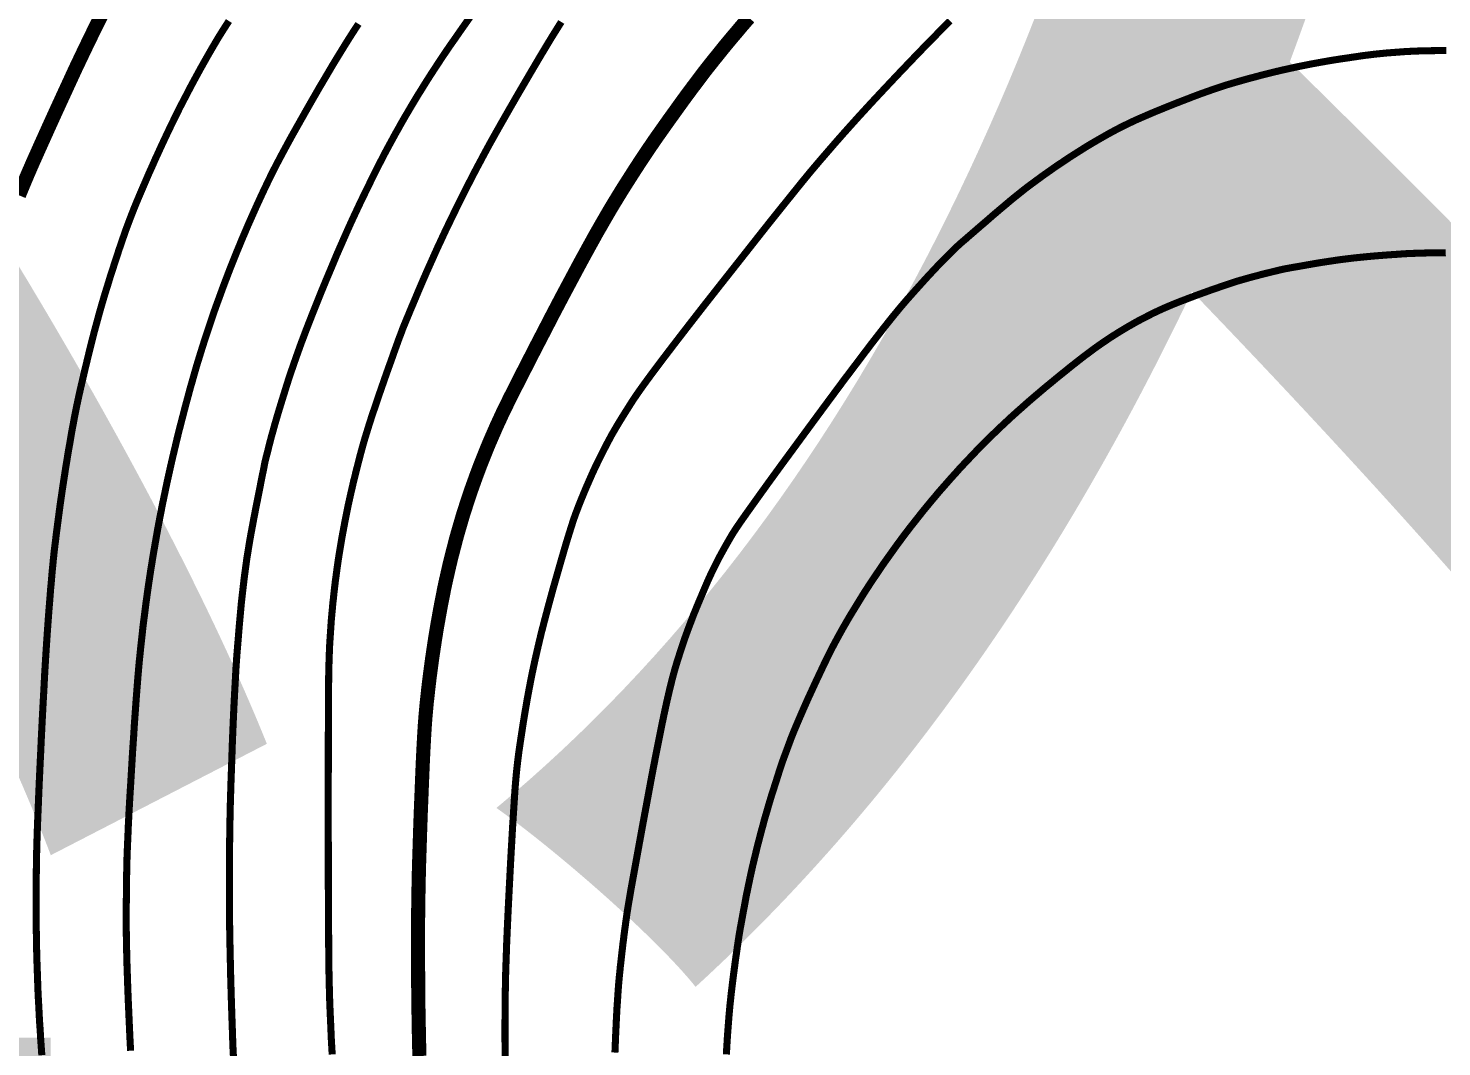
# Model space of a CAD drawing. Extents: x 36524600 to 36525730, y 2746759 to 2747713.
# Drawn here: x 36525067.22 to 36525082.24, y 2747521.36 to 2747532.18 of the extents above; entities that cross this region are included whole.
import ezdxf

# ---------------------------------------------------------------- set-up
doc = ezdxf.new("R2010")
doc.units = 0
doc.header["$LTSCALE"] = 1000
doc.header["$MEASUREMENT"] = 0
doc.layers.add('0-规划文字', color=7, linetype='Continuous')
doc.layers.add('DGX', color=251, linetype='Continuous')
doc.styles.add('黑体', font='simhei.ttf')

# ---------------------------------------------------------------- blocks, each defined once
blk = doc.blocks.new('dxt')
at = {"layer": 'DGX', "color": 253, "linetype": 'Continuous', "flags": 128}
for points, const_width in [([(36525069.488, 2747534.532), (36525069.27, 2747534.243), (36525069.073, 2747533.979), (36525068.896, 2747533.739), (36525068.739, 2747533.523), (36525068.603, 2747533.331), (36525068.487, 2747533.163), (36525068.391, 2747533.02), (36525068.316, 2747532.901), (36525068.249, 2747532.785), (36525068.175, 2747532.654), (36525068.097, 2747532.506), (36525068.013, 2747532.343), (36525067.923, 2747532.163), (36525067.828, 2747531.967), (36525067.727, 2747531.755), (36525067.622, 2747531.527), (36525067.518, 2747531.301), (36525067.426, 2747531.098), (36525067.344, 2747530.916), (36525067.273, 2747530.757), (36525067.213, 2747530.619), (36525067.164, 2747530.502), (36525067.125, 2747530.408)], 0.15), ([(36525069.355, 2747532.259), (36525069.287, 2747532.153), (36525069.242, 2747532.081), (36525069.209, 2747532.025), (36525069.176, 2747531.969), (36525069.143, 2747531.912), (36525069.111, 2747531.856), (36525069.079, 2747531.799), (36525069.047, 2747531.742), (36525069.016, 2747531.685), (36525068.985, 2747531.628), (36525068.954, 2747531.571), (36525068.924, 2747531.513), (36525068.894, 2747531.455), (36525068.864, 2747531.398), (36525068.834, 2747531.34), (36525068.805, 2747531.281), (36525068.776, 2747531.223), (36525068.748, 2747531.165), (36525068.719, 2747531.105), (36525068.69, 2747531.044), (36525068.661, 2747530.982), (36525068.631, 2747530.918), (36525068.601, 2747530.852), (36525068.57, 2747530.785), (36525068.54, 2747530.716), (36525068.508, 2747530.646), (36525068.478, 2747530.576), (36525068.449, 2747530.509), (36525068.421, 2747530.444), (36525068.395, 2747530.383), (36525068.37, 2747530.323), (36525068.347, 2747530.267), (36525068.326, 2747530.213), (36525068.306, 2747530.162), (36525068.286, 2747530.109), (36525068.264, 2747530.05), (36525068.241, 2747529.984), (36525068.216, 2747529.912), (36525068.189, 2747529.833), (36525068.161, 2747529.747), (36525068.131, 2747529.655), (36525068.099, 2747529.557), (36525068.068, 2747529.455), (36525068.036, 2747529.353), (36525068.006, 2747529.251), (36525067.977, 2747529.149), (36525067.949, 2747529.046), (36525067.921, 2747528.943), (36525067.895, 2747528.84), (36525067.869, 2747528.736), (36525067.845, 2747528.636), (36525067.822, 2747528.541), (36525067.802, 2747528.454), (36525067.783, 2747528.373), (36525067.766, 2747528.298), (36525067.751, 2747528.229), (36525067.738, 2747528.167), (36525067.727, 2747528.112), (36525067.716, 2747528.058), (36525067.706, 2747528.003), (36525067.695, 2747527.946), (36525067.684, 2747527.886), (36525067.674, 2747527.825), (36525067.663, 2747527.761), (36525067.651, 2747527.695), (36525067.64, 2747527.628), (36525067.629, 2747527.559), (36525067.618, 2747527.492), (36525067.608, 2747527.426), (36525067.598, 2747527.361), (36525067.588, 2747527.296), (36525067.579, 2747527.233), (36525067.57, 2747527.171), (36525067.561, 2747527.109), (36525067.553, 2747527.048), (36525067.545, 2747526.987), (36525067.537, 2747526.926), (36525067.529, 2747526.865), (36525067.521, 2747526.804), (36525067.514, 2747526.743), (36525067.506, 2747526.682), (36525067.499, 2747526.621), (36525067.492, 2747526.556), (36525067.485, 2747526.484), (36525067.477, 2747526.403), (36525067.47, 2747526.315), (36525067.461, 2747526.22), (36525067.453, 2747526.116), (36525067.444, 2747526.005), (36525067.435, 2747525.886), (36525067.426, 2747525.76), (36525067.417, 2747525.626), (36525067.408, 2747525.485), (36525067.399, 2747525.337), (36525067.391, 2747525.181), (36525067.382, 2747525.018), (36525067.373, 2747524.847), (36525067.364, 2747524.669), (36525067.356, 2747524.494), (36525067.348, 2747524.33), (36525067.341, 2747524.178), (36525067.335, 2747524.039), (36525067.33, 2747523.911), (36525067.325, 2747523.795), (36525067.321, 2747523.691), (36525067.318, 2747523.599), (36525067.315, 2747523.513), (36525067.313, 2747523.427), (36525067.311, 2747523.341), (36525067.31, 2747523.254), (36525067.309, 2747523.168), (36525067.308, 2747523.082), (36525067.307, 2747522.996), (36525067.307, 2747522.91), (36525067.307, 2747522.824), (36525067.308, 2747522.738), (36525067.308, 2747522.652), (36525067.31, 2747522.566), (36525067.311, 2747522.479), (36525067.313, 2747522.393), (36525067.315, 2747522.307), (36525067.318, 2747522.221), (36525067.321, 2747522.135), (36525067.324, 2747522.049), (36525067.327, 2747521.963), (36525067.331, 2747521.877), (36525067.336, 2747521.791), (36525067.34, 2747521.705), (36525067.345, 2747521.619), (36525067.351, 2747521.533), (36525067.356, 2747521.447), (36525067.362, 2747521.361), (36525067.368, 2747521.275)], 0.075), ([(36525068.311, 2747521.322), (36525068.304, 2747521.453), (36525068.298, 2747521.586), (36525068.292, 2747521.723), (36525068.286, 2747521.857), (36525068.281, 2747521.985), (36525068.277, 2747522.106), (36525068.273, 2747522.221), (36525068.27, 2747522.329), (36525068.268, 2747522.43), (36525068.266, 2747522.525), (36525068.265, 2747522.613), (36525068.265, 2747522.697), (36525068.265, 2747522.782), (36525068.265, 2747522.867), (36525068.266, 2747522.952), (36525068.266, 2747523.036), (36525068.268, 2747523.121), (36525068.269, 2747523.206), (36525068.271, 2747523.29), (36525068.273, 2747523.381), (36525068.277, 2747523.482), (36525068.282, 2747523.595), (36525068.287, 2747523.72), (36525068.294, 2747523.855), (36525068.302, 2747524.002), (36525068.312, 2747524.16), (36525068.322, 2747524.33), (36525068.332, 2747524.499), (36525068.343, 2747524.658), (36525068.352, 2747524.806), (36525068.362, 2747524.942), (36525068.371, 2747525.068), (36525068.38, 2747525.183), (36525068.388, 2747525.286), (36525068.396, 2747525.379), (36525068.404, 2747525.466), (36525068.413, 2747525.553), (36525068.422, 2747525.641), (36525068.432, 2747525.728), (36525068.441, 2747525.815), (36525068.452, 2747525.902), (36525068.463, 2747525.988), (36525068.474, 2747526.075), (36525068.486, 2747526.162), (36525068.498, 2747526.249), (36525068.511, 2747526.335), (36525068.524, 2747526.422), (36525068.538, 2747526.508), (36525068.552, 2747526.595), (36525068.567, 2747526.681), (36525068.582, 2747526.767), (36525068.597, 2747526.853), (36525068.613, 2747526.94), (36525068.63, 2747527.026), (36525068.646, 2747527.111), (36525068.664, 2747527.197), (36525068.682, 2747527.283), (36525068.7, 2747527.369), (36525068.719, 2747527.454), (36525068.738, 2747527.54), (36525068.758, 2747527.627), (36525068.779, 2747527.715), (36525068.8, 2747527.804), (36525068.822, 2747527.894), (36525068.845, 2747527.984), (36525068.869, 2747528.076), (36525068.893, 2747528.169), (36525068.918, 2747528.261), (36525068.942, 2747528.351), (36525068.967, 2747528.438), (36525068.991, 2747528.523), (36525069.015, 2747528.606), (36525069.04, 2747528.687), (36525069.064, 2747528.765), (36525069.088, 2747528.841), (36525069.112, 2747528.916), (36525069.137, 2747528.991), (36525069.162, 2747529.065), (36525069.187, 2747529.14), (36525069.213, 2747529.214), (36525069.24, 2747529.288), (36525069.267, 2747529.362), (36525069.294, 2747529.436), (36525069.322, 2747529.51), (36525069.35, 2747529.583), (36525069.378, 2747529.656), (36525069.408, 2747529.73), (36525069.437, 2747529.803), (36525069.467, 2747529.875), (36525069.497, 2747529.948), (36525069.528, 2747530.02), (36525069.559, 2747530.093), (36525069.591, 2747530.165), (36525069.623, 2747530.237), (36525069.655, 2747530.308), (36525069.688, 2747530.38), (36525069.721, 2747530.451), (36525069.755, 2747530.522), (36525069.789, 2747530.593), (36525069.826, 2747530.668), (36525069.869, 2747530.751), (36525069.917, 2747530.842), (36525069.971, 2747530.942), (36525070.03, 2747531.05), (36525070.095, 2747531.165), (36525070.165, 2747531.289), (36525070.241, 2747531.422), (36525070.317, 2747531.554), (36525070.39, 2747531.677), (36525070.457, 2747531.791), (36525070.521, 2747531.896), (36525070.58, 2747531.992), (36525070.635, 2747532.08), (36525070.685, 2747532.158), (36525070.731, 2747532.228)], 0.075), ([(36525069.404, 2747521.241), (36525069.397, 2747521.378), (36525069.392, 2747521.533), (36525069.386, 2747521.705), (36525069.38, 2747521.893), (36525069.374, 2747522.099), (36525069.369, 2747522.322), (36525069.364, 2747522.553), (36525069.361, 2747522.785), (36525069.36, 2747523.016), (36525069.36, 2747523.248), (36525069.362, 2747523.479), (36525069.365, 2747523.71), (36525069.37, 2747523.942), (36525069.377, 2747524.173), (36525069.385, 2747524.397), (36525069.392, 2747524.604), (36525069.4, 2747524.796), (36525069.408, 2747524.972), (36525069.416, 2747525.131), (36525069.424, 2747525.275), (36525069.431, 2747525.403), (36525069.439, 2747525.516), (36525069.447, 2747525.616), (36525069.455, 2747525.711), (36525069.462, 2747525.799), (36525069.469, 2747525.88), (36525069.476, 2747525.955), (36525069.482, 2747526.023), (36525069.488, 2747526.085), (36525069.494, 2747526.14), (36525069.5, 2747526.192), (36525069.506, 2747526.244), (36525069.512, 2747526.295), (36525069.518, 2747526.347), (36525069.525, 2747526.399), (36525069.532, 2747526.451), (36525069.539, 2747526.502), (36525069.546, 2747526.554), (36525069.555, 2747526.609), (36525069.565, 2747526.67), (36525069.576, 2747526.737), (36525069.589, 2747526.811), (36525069.604, 2747526.891), (36525069.62, 2747526.978), (36525069.638, 2747527.071), (36525069.658, 2747527.17), (36525069.677, 2747527.266), (36525069.693, 2747527.349), (36525069.707, 2747527.42), (36525069.719, 2747527.478), (36525069.728, 2747527.523), (36525069.734, 2747527.555), (36525069.738, 2747527.575), (36525069.739, 2747527.582), (36525069.74, 2747527.585), (36525069.743, 2747527.595), (36525069.747, 2747527.611), (36525069.752, 2747527.634), (36525069.76, 2747527.662), (36525069.769, 2747527.697), (36525069.779, 2747527.739), (36525069.791, 2747527.786), (36525069.805, 2747527.84), (36525069.822, 2747527.9), (36525069.84, 2747527.966), (36525069.861, 2747528.038), (36525069.884, 2747528.116), (36525069.91, 2747528.201), (36525069.938, 2747528.291), (36525069.968, 2747528.388), (36525070.001, 2747528.491), (36525070.038, 2747528.599), (36525070.078, 2747528.713), (36525070.121, 2747528.833), (36525070.168, 2747528.958), (36525070.219, 2747529.089), (36525070.273, 2747529.226), (36525070.33, 2747529.368), (36525070.389, 2747529.511), (36525070.446, 2747529.646), (36525070.5, 2747529.776), (36525070.554, 2747529.899), (36525070.605, 2747530.015), (36525070.655, 2747530.126), (36525070.703, 2747530.229), (36525070.749, 2747530.327), (36525070.793, 2747530.418), (36525070.835, 2747530.503), (36525070.873, 2747530.583), (36525070.91, 2747530.656), (36525070.943, 2747530.723), (36525070.975, 2747530.784), (36525071.003, 2747530.839), (36525071.029, 2747530.888), (36525071.054, 2747530.934), (36525071.079, 2747530.98), (36525071.104, 2747531.026), (36525071.129, 2747531.072), (36525071.155, 2747531.117), (36525071.18, 2747531.163), (36525071.206, 2747531.208), (36525071.232, 2747531.253), (36525071.259, 2747531.298), (36525071.285, 2747531.343), (36525071.312, 2747531.388), (36525071.339, 2747531.433), (36525071.366, 2747531.478), (36525071.394, 2747531.522), (36525071.421, 2747531.566), (36525071.449, 2747531.611), (36525071.477, 2747531.655), (36525071.505, 2747531.699), (36525071.534, 2747531.743), (36525071.562, 2747531.786), (36525071.591, 2747531.83), (36525071.62, 2747531.874), (36525071.649, 2747531.917), (36525071.678, 2747531.96), (36525071.711, 2747532.008), (36525071.752, 2747532.066), (36525071.799, 2747532.134), (36525071.853, 2747532.211), (36525071.915, 2747532.299)], 0.075), ([(36525072.885, 2747532.249), (36525072.837, 2747532.172), (36525072.785, 2747532.089), (36525072.73, 2747531.998), (36525072.671, 2747531.9), (36525072.609, 2747531.795), (36525072.543, 2747531.683), (36525072.477, 2747531.57), (36525072.415, 2747531.464), (36525072.358, 2747531.365), (36525072.304, 2747531.271), (36525072.255, 2747531.185), (36525072.209, 2747531.104), (36525072.168, 2747531.031), (36525072.13, 2747530.963), (36525072.095, 2747530.899), (36525072.06, 2747530.834), (36525072.026, 2747530.77), (36525071.991, 2747530.705), (36525071.957, 2747530.64), (36525071.924, 2747530.575), (36525071.89, 2747530.51), (36525071.857, 2747530.444), (36525071.824, 2747530.379), (36525071.791, 2747530.313), (36525071.759, 2747530.247), (36525071.727, 2747530.181), (36525071.695, 2747530.115), (36525071.663, 2747530.049), (36525071.632, 2747529.983), (36525071.601, 2747529.916), (36525071.57, 2747529.85), (36525071.54, 2747529.783), (36525071.51, 2747529.716), (36525071.48, 2747529.649), (36525071.45, 2747529.582), (36525071.421, 2747529.515), (36525071.392, 2747529.448), (36525071.363, 2747529.38), (36525071.336, 2747529.315), (36525071.311, 2747529.256), (36525071.288, 2747529.202), (36525071.268, 2747529.153), (36525071.25, 2747529.11), (36525071.234, 2747529.072), (36525071.221, 2747529.04), (36525071.21, 2747529.013), (36525071.198, 2747528.983), (36525071.183, 2747528.942), (36525071.163, 2747528.89), (36525071.14, 2747528.826), (36525071.113, 2747528.752), (36525071.083, 2747528.666), (36525071.048, 2747528.569), (36525071.01, 2747528.462), (36525070.972, 2747528.352), (36525070.936, 2747528.249), (36525070.904, 2747528.153), (36525070.874, 2747528.064), (36525070.847, 2747527.981), (36525070.824, 2747527.906), (36525070.803, 2747527.838), (36525070.785, 2747527.777), (36525070.769, 2747527.719), (36525070.753, 2747527.661), (36525070.738, 2747527.602), (36525070.723, 2747527.544), (36525070.708, 2747527.486), (36525070.694, 2747527.428), (36525070.679, 2747527.369), (36525070.666, 2747527.311), (36525070.652, 2747527.252), (36525070.639, 2747527.193), (36525070.626, 2747527.135), (36525070.614, 2747527.076), (36525070.602, 2747527.017), (36525070.59, 2747526.958), (36525070.579, 2747526.899), (36525070.568, 2747526.84), (36525070.557, 2747526.781), (36525070.547, 2747526.722), (36525070.537, 2747526.662), (36525070.527, 2747526.603), (36525070.518, 2747526.544), (36525070.509, 2747526.484), (36525070.501, 2747526.425), (36525070.493, 2747526.365), (36525070.485, 2747526.306), (36525070.478, 2747526.246), (36525070.471, 2747526.186), (36525070.465, 2747526.127), (36525070.458, 2747526.067), (36525070.453, 2747526.007), (36525070.447, 2747525.947), (36525070.442, 2747525.888), (36525070.438, 2747525.828), (36525070.434, 2747525.768), (36525070.43, 2747525.708), (36525070.426, 2747525.648), (36525070.423, 2747525.588), (36525070.421, 2747525.528), (36525070.419, 2747525.468), (36525070.417, 2747525.408), (36525070.415, 2747525.329), (36525070.414, 2747525.214), (36525070.413, 2747525.062), (36525070.412, 2747524.874), (36525070.411, 2747524.648), (36525070.411, 2747524.386), (36525070.41, 2747524.088), (36525070.41, 2747523.752), (36525070.411, 2747523.414), (36525070.411, 2747523.108), (36525070.412, 2747522.834), (36525070.414, 2747522.591), (36525070.415, 2747522.38), (36525070.417, 2747522.201), (36525070.42, 2747522.053), (36525070.423, 2747521.938), (36525070.426, 2747521.832), (36525070.431, 2747521.713), (36525070.437, 2747521.582), (36525070.443, 2747521.439), (36525070.452, 2747521.283)], 0.075), ([(36525071.378, 2747521.267), (36525071.375, 2747521.399), (36525071.372, 2747521.536), (36525071.37, 2747521.673), (36525071.367, 2747521.809), (36525071.366, 2747521.946), (36525071.365, 2747522.082), (36525071.364, 2747522.219), (36525071.363, 2747522.356), (36525071.363, 2747522.493), (36525071.363, 2747522.633), (36525071.365, 2747522.783), (36525071.367, 2747522.941), (36525071.37, 2747523.108), (36525071.374, 2747523.283), (36525071.38, 2747523.467), (36525071.386, 2747523.659), (36525071.393, 2747523.86), (36525071.401, 2747524.057), (36525071.408, 2747524.236), (36525071.415, 2747524.399), (36525071.422, 2747524.544), (36525071.429, 2747524.671), (36525071.436, 2747524.782), (36525071.443, 2747524.875), (36525071.45, 2747524.952), (36525071.456, 2747525.019), (36525071.464, 2747525.087), (36525071.471, 2747525.154), (36525071.479, 2747525.222), (36525071.487, 2747525.289), (36525071.496, 2747525.357), (36525071.505, 2747525.424), (36525071.514, 2747525.491), (36525071.524, 2747525.559), (36525071.534, 2747525.626), (36525071.544, 2747525.693), (36525071.555, 2747525.76), (36525071.566, 2747525.827), (36525071.578, 2747525.894), (36525071.59, 2747525.961), (36525071.602, 2747526.028), (36525071.615, 2747526.095), (36525071.628, 2747526.161), (36525071.641, 2747526.228), (36525071.655, 2747526.294), (36525071.67, 2747526.36), (36525071.685, 2747526.426), (36525071.7, 2747526.492), (36525071.716, 2747526.558), (36525071.733, 2747526.624), (36525071.75, 2747526.689), (36525071.767, 2747526.755), (36525071.785, 2747526.82), (36525071.804, 2747526.885), (36525071.823, 2747526.95), (36525071.842, 2747527.015), (36525071.863, 2747527.079), (36525071.883, 2747527.144), (36525071.905, 2747527.208), (36525071.926, 2747527.272), (36525071.949, 2747527.336), (36525071.972, 2747527.4), (36525071.995, 2747527.463), (36525072.019, 2747527.527), (36525072.044, 2747527.59), (36525072.069, 2747527.653), (36525072.094, 2747527.715), (36525072.12, 2747527.778), (36525072.147, 2747527.84), (36525072.174, 2747527.902), (36525072.201, 2747527.964), (36525072.23, 2747528.026), (36525072.258, 2747528.087), (36525072.292, 2747528.157), (36525072.335, 2747528.245), (36525072.388, 2747528.35), (36525072.45, 2747528.473), (36525072.522, 2747528.613), (36525072.603, 2747528.772), (36525072.694, 2747528.947), (36525072.794, 2747529.141), (36525072.897, 2747529.337), (36525072.995, 2747529.521), (36525073.087, 2747529.693), (36525073.175, 2747529.854), (36525073.257, 2747530.002), (36525073.335, 2747530.138), (36525073.407, 2747530.262), (36525073.475, 2747530.374), (36525073.54, 2747530.48), (36525073.607, 2747530.585), (36525073.674, 2747530.69), (36525073.742, 2747530.794), (36525073.811, 2747530.897), (36525073.881, 2747531), (36525073.953, 2747531.102), (36525074.025, 2747531.204), (36525074.095, 2747531.301), (36525074.161, 2747531.393), (36525074.223, 2747531.478), (36525074.281, 2747531.556), (36525074.335, 2747531.627), (36525074.384, 2747531.693), (36525074.429, 2747531.751), (36525074.47, 2747531.803), (36525074.509, 2747531.852), (36525074.548, 2747531.9), (36525074.587, 2747531.949), (36525074.626, 2747531.997), (36525074.666, 2747532.045), (36525074.706, 2747532.093), (36525074.746, 2747532.14), (36525074.786, 2747532.188), (36525074.829, 2747532.238), (36525074.878, 2747532.294)], 0.15), ([(36525072.289, 2747521.254), (36525072.288, 2747521.366), (36525072.287, 2747521.478), (36525072.287, 2747521.59), (36525072.288, 2747521.702), (36525072.289, 2747521.814), (36525072.29, 2747521.926), (36525072.292, 2747522.044), (36525072.295, 2747522.172), (36525072.3, 2747522.312), (36525072.305, 2747522.462), (36525072.312, 2747522.624), (36525072.32, 2747522.797), (36525072.329, 2747522.98), (36525072.339, 2747523.175), (36525072.349, 2747523.367), (36525072.359, 2747523.542), (36525072.368, 2747523.701), (36525072.377, 2747523.843), (36525072.385, 2747523.968), (36525072.392, 2747524.077), (36525072.399, 2747524.17), (36525072.406, 2747524.245), (36525072.413, 2747524.317), (36525072.422, 2747524.397), (36525072.433, 2747524.485), (36525072.447, 2747524.581), (36525072.463, 2747524.686), (36525072.48, 2747524.798), (36525072.5, 2747524.919), (36525072.522, 2747525.049), (36525072.547, 2747525.184), (36525072.574, 2747525.322), (36525072.604, 2747525.463), (36525072.637, 2747525.608), (36525072.672, 2747525.756), (36525072.711, 2747525.907), (36525072.752, 2747526.061), (36525072.795, 2747526.219), (36525072.838, 2747526.37), (36525072.877, 2747526.506), (36525072.912, 2747526.627), (36525072.943, 2747526.732), (36525072.971, 2747526.822), (36525072.994, 2747526.896), (36525073.013, 2747526.955), (36525073.028, 2747526.998), (36525073.041, 2747527.034), (36525073.055, 2747527.07), (36525073.068, 2747527.105), (36525073.082, 2747527.141), (36525073.096, 2747527.176), (36525073.111, 2747527.211), (36525073.125, 2747527.246), (36525073.14, 2747527.282), (36525073.155, 2747527.317), (36525073.17, 2747527.351), (36525073.185, 2747527.386), (36525073.201, 2747527.421), (36525073.216, 2747527.456), (36525073.232, 2747527.49), (36525073.248, 2747527.525), (36525073.265, 2747527.559), (36525073.281, 2747527.593), (36525073.298, 2747527.627), (36525073.315, 2747527.661), (36525073.332, 2747527.695), (36525073.35, 2747527.729), (36525073.367, 2747527.763), (36525073.385, 2747527.797), (36525073.403, 2747527.83), (36525073.422, 2747527.866), (36525073.445, 2747527.905), (36525073.47, 2747527.948), (36525073.498, 2747527.995), (36525073.529, 2747528.045), (36525073.563, 2747528.1), (36525073.6, 2747528.158), (36525073.639, 2747528.22), (36525073.69, 2747528.296), (36525073.76, 2747528.395), (36525073.85, 2747528.518), (36525073.959, 2747528.663), (36525074.088, 2747528.832), (36525074.236, 2747529.024), (36525074.404, 2747529.24), (36525074.592, 2747529.479), (36525074.78, 2747529.717), (36525074.949, 2747529.932), (36525075.1, 2747530.123), (36525075.233, 2747530.289), (36525075.348, 2747530.432), (36525075.444, 2747530.551), (36525075.521, 2747530.645), (36525075.581, 2747530.716), (36525075.631, 2747530.775), (36525075.681, 2747530.833), (36525075.732, 2747530.892), (36525075.782, 2747530.95), (36525075.833, 2747531.008), (36525075.884, 2747531.066), (36525075.936, 2747531.124), (36525075.987, 2747531.181), (36525076.041, 2747531.241), (36525076.1, 2747531.305), (36525076.163, 2747531.374), (36525076.231, 2747531.447), (36525076.304, 2747531.525), (36525076.381, 2747531.607), (36525076.463, 2747531.694), (36525076.55, 2747531.785), (36525076.636, 2747531.875), (36525076.715, 2747531.957), (36525076.788, 2747532.033), (36525076.855, 2747532.1), (36525076.914, 2747532.161), (36525076.968, 2747532.214), (36525077.014, 2747532.26)], 0.075), ([(36525073.455, 2747521.303), (36525073.458, 2747521.377), (36525073.461, 2747521.458), (36525073.465, 2747521.543), (36525073.469, 2747521.629), (36525073.473, 2747521.709), (36525073.477, 2747521.783), (36525073.482, 2747521.852), (36525073.486, 2747521.916), (36525073.49, 2747521.973), (36525073.494, 2747522.026), (36525073.498, 2747522.073), (36525073.502, 2747522.117), (36525073.507, 2747522.161), (36525073.511, 2747522.205), (36525073.516, 2747522.249), (36525073.521, 2747522.293), (36525073.526, 2747522.337), (36525073.531, 2747522.381), (36525073.536, 2747522.425), (36525073.541, 2747522.468), (36525073.547, 2747522.512), (36525073.552, 2747522.556), (36525073.558, 2747522.6), (36525073.564, 2747522.644), (36525073.57, 2747522.688), (36525073.576, 2747522.732), (36525073.582, 2747522.775), (36525073.591, 2747522.833), (36525073.605, 2747522.917), (36525073.624, 2747523.029), (36525073.649, 2747523.167), (36525073.679, 2747523.332), (36525073.714, 2747523.525), (36525073.754, 2747523.744), (36525073.8, 2747523.991), (36525073.846, 2747524.24), (36525073.89, 2747524.467), (36525073.931, 2747524.672), (36525073.968, 2747524.855), (36525074.003, 2747525.017), (36525074.035, 2747525.156), (36525074.064, 2747525.273), (36525074.09, 2747525.369), (36525074.115, 2747525.453), (36525074.142, 2747525.537), (36525074.169, 2747525.62), (36525074.197, 2747525.703), (36525074.227, 2747525.786), (36525074.258, 2747525.868), (36525074.289, 2747525.95), (36525074.322, 2747526.031), (36525074.355, 2747526.11), (36525074.386, 2747526.183), (36525074.415, 2747526.251), (36525074.442, 2747526.314), (36525074.468, 2747526.371), (36525074.493, 2747526.424), (36525074.516, 2747526.47), (36525074.537, 2747526.512), (36525074.557, 2747526.551), (36525074.578, 2747526.59), (36525074.599, 2747526.628), (36525074.62, 2747526.666), (36525074.642, 2747526.705), (36525074.664, 2747526.743), (36525074.686, 2747526.781), (36525074.708, 2747526.818), (36525074.741, 2747526.869), (36525074.795, 2747526.948), (36525074.869, 2747527.053), (36525074.964, 2747527.186), (36525075.079, 2747527.346), (36525075.215, 2747527.533), (36525075.372, 2747527.747), (36525075.549, 2747527.988), (36525075.729, 2747528.232), (36525075.893, 2747528.453), (36525076.043, 2747528.651), (36525076.176, 2747528.827), (36525076.295, 2747528.98), (36525076.398, 2747529.11), (36525076.486, 2747529.217), (36525076.559, 2747529.302), (36525076.622, 2747529.373), (36525076.682, 2747529.44), (36525076.737, 2747529.501), (36525076.789, 2747529.558), (36525076.837, 2747529.609), (36525076.881, 2747529.656), (36525076.922, 2747529.698), (36525076.959, 2747529.735), (36525076.991, 2747529.767), (36525077.02, 2747529.796), (36525077.044, 2747529.82), (36525077.064, 2747529.839), (36525077.08, 2747529.855), (36525077.091, 2747529.866), (36525077.099, 2747529.873), (36525077.102, 2747529.876), (36525077.107, 2747529.881), (36525077.122, 2747529.894), (36525077.145, 2747529.914), (36525077.178, 2747529.942), (36525077.219, 2747529.978), (36525077.27, 2747530.022), (36525077.33, 2747530.074), (36525077.399, 2747530.133), (36525077.47, 2747530.195), (36525077.537, 2747530.252), (36525077.599, 2747530.304), (36525077.657, 2747530.353), (36525077.711, 2747530.397), (36525077.761, 2747530.437), (36525077.806, 2747530.473), (36525077.847, 2747530.504), (36525077.886, 2747530.533), (36525077.925, 2747530.562), (36525077.964, 2747530.59), (36525078.003, 2747530.619), (36525078.043, 2747530.647), (36525078.083, 2747530.675), (36525078.122, 2747530.703), (36525078.162, 2747530.73), (36525078.203, 2747530.757), (36525078.243, 2747530.784), (36525078.283, 2747530.811), (36525078.324, 2747530.837), (36525078.365, 2747530.863), (36525078.406, 2747530.889), (36525078.447, 2747530.915), (36525078.488, 2747530.94), (36525078.53, 2747530.965), (36525078.571, 2747530.989), (36525078.613, 2747531.013), (36525078.655, 2747531.037), (36525078.697, 2747531.061), (36525078.74, 2747531.084), (36525078.782, 2747531.107), (36525078.825, 2747531.129), (36525078.871, 2747531.152), (36525078.923, 2747531.177), (36525078.98, 2747531.204), (36525079.044, 2747531.232), (36525079.113, 2747531.262), (36525079.188, 2747531.294), (36525079.269, 2747531.327), (36525079.356, 2747531.362), (36525079.444, 2747531.397), (36525079.527, 2747531.429), (36525079.607, 2747531.46), (36525079.682, 2747531.488), (36525079.753, 2747531.513), (36525079.82, 2747531.537), (36525079.883, 2747531.558), (36525079.941, 2747531.577), (36525079.999, 2747531.594), (36525080.06, 2747531.612), (36525080.123, 2747531.63), (36525080.188, 2747531.648), (36525080.256, 2747531.666), (36525080.327, 2747531.685), (36525080.4, 2747531.703), (36525080.476, 2747531.722), (36525080.553, 2747531.74), (36525080.631, 2747531.757), (36525080.708, 2747531.774), (36525080.786, 2747531.79), (36525080.864, 2747531.805), (36525080.941, 2747531.819), (36525081.02, 2747531.833), (36525081.098, 2747531.846), (36525081.174, 2747531.858), (36525081.245, 2747531.868), (36525081.311, 2747531.878), (36525081.372, 2747531.887), (36525081.429, 2747531.895), (36525081.48, 2747531.901), (36525081.527, 2747531.907), (36525081.569, 2747531.911), (36525081.608, 2747531.915), (36525081.648, 2747531.919), (36525081.687, 2747531.922), (36525081.727, 2747531.925), (36525081.766, 2747531.928), (36525081.806, 2747531.931), (36525081.846, 2747531.934), (36525081.885, 2747531.936), (36525081.927, 2747531.938), (36525081.974, 2747531.94), (36525082.026, 2747531.942), (36525082.083, 2747531.943), (36525082.145, 2747531.944), (36525082.212, 2747531.945), (36525082.284, 2747531.945)], 0.075), ([(36525082.279, 2747529.798), (36525082.229, 2747529.797), (36525082.181, 2747529.797), (36525082.136, 2747529.796), (36525082.096, 2747529.796), (36525082.059, 2747529.795), (36525082.027, 2747529.794), (36525081.998, 2747529.794), (36525081.974, 2747529.793), (36525081.953, 2747529.793), (36525081.93, 2747529.792), (36525081.899, 2747529.79), (36525081.861, 2747529.788), (36525081.815, 2747529.785), (36525081.761, 2747529.781), (36525081.699, 2747529.777), (36525081.63, 2747529.772), (36525081.553, 2747529.766), (36525081.472, 2747529.759), (36525081.391, 2747529.751), (36525081.31, 2747529.743), (36525081.229, 2747529.733), (36525081.148, 2747529.723), (36525081.068, 2747529.711), (36525080.988, 2747529.699), (36525080.907, 2747529.686), (36525080.832, 2747529.673), (36525080.765, 2747529.661), (36525080.708, 2747529.651), (36525080.66, 2747529.643), (36525080.621, 2747529.636), (36525080.591, 2747529.63), (36525080.57, 2747529.627), (36525080.558, 2747529.624), (36525080.549, 2747529.622), (36525080.537, 2747529.619), (36525080.521, 2747529.616), (36525080.501, 2747529.611), (36525080.478, 2747529.605), (36525080.451, 2747529.599), (36525080.42, 2747529.591), (36525080.386, 2747529.583), (36525080.35, 2747529.574), (36525080.314, 2747529.565), (36525080.278, 2747529.555), (36525080.242, 2747529.546), (36525080.206, 2747529.536), (36525080.17, 2747529.526), (36525080.135, 2747529.516), (36525080.099, 2747529.506), (36525080.061, 2747529.495), (36525080.019, 2747529.481), (36525079.973, 2747529.466), (36525079.922, 2747529.449), (36525079.868, 2747529.43), (36525079.808, 2747529.41), (36525079.745, 2747529.387), (36525079.678, 2747529.363), (36525079.61, 2747529.338), (36525079.547, 2747529.314), (36525079.489, 2747529.292), (36525079.435, 2747529.271), (36525079.385, 2747529.251), (36525079.34, 2747529.232), (36525079.3, 2747529.215), (36525079.264, 2747529.199), (36525079.231, 2747529.184), (36525079.197, 2747529.168), (36525079.164, 2747529.152), (36525079.131, 2747529.135), (36525079.098, 2747529.118), (36525079.065, 2747529.101), (36525079.032, 2747529.084), (36525079, 2747529.067), (36525078.968, 2747529.049), (36525078.935, 2747529.03), (36525078.903, 2747529.012), (36525078.871, 2747528.993), (36525078.84, 2747528.974), (36525078.808, 2747528.955), (36525078.777, 2747528.935), (36525078.746, 2747528.916), (36525078.715, 2747528.896), (36525078.684, 2747528.875), (36525078.653, 2747528.854), (36525078.623, 2747528.834), (36525078.592, 2747528.812), (36525078.562, 2747528.791), (36525078.532, 2747528.769), (36525078.503, 2747528.747), (36525078.473, 2747528.725), (36525078.442, 2747528.702), (36525078.411, 2747528.678), (36525078.379, 2747528.653), (36525078.347, 2747528.628), (36525078.314, 2747528.602), (36525078.28, 2747528.575), (36525078.246, 2747528.547), (36525078.211, 2747528.519), (36525078.175, 2747528.49), (36525078.139, 2747528.461), (36525078.102, 2747528.43), (36525078.064, 2747528.399), (36525078.025, 2747528.367), (36525077.986, 2747528.334), (36525077.946, 2747528.3), (36525077.906, 2747528.266), (36525077.866, 2747528.232), (36525077.826, 2747528.197), (36525077.787, 2747528.162), (36525077.747, 2747528.127), (36525077.708, 2747528.092), (36525077.669, 2747528.057), (36525077.63, 2747528.021), (36525077.592, 2747527.985), (36525077.553, 2747527.949), (36525077.515, 2747527.912), (36525077.477, 2747527.876), (36525077.439, 2747527.839), (36525077.402, 2747527.802), (36525077.365, 2747527.765), (36525077.327, 2747527.727), (36525077.29, 2747527.689), (36525077.254, 2747527.651), (36525077.217, 2747527.612), (36525077.18, 2747527.573), (36525077.143, 2747527.534), (36525077.106, 2747527.494), (36525077.07, 2747527.453), (36525077.033, 2747527.413), (36525076.997, 2747527.372), (36525076.961, 2747527.331), (36525076.925, 2747527.29), (36525076.89, 2747527.25), (36525076.856, 2747527.209), (36525076.822, 2747527.169), (36525076.789, 2747527.129), (36525076.756, 2747527.089), (36525076.723, 2747527.049), (36525076.691, 2747527.008), (36525076.659, 2747526.968), (36525076.627, 2747526.927), (36525076.595, 2747526.887), (36525076.564, 2747526.846), (36525076.532, 2747526.805), (36525076.501, 2747526.763), (36525076.471, 2747526.722), (36525076.44, 2747526.68), (36525076.41, 2747526.638), (36525076.38, 2747526.596), (36525076.35, 2747526.554), (36525076.32, 2747526.512), (36525076.291, 2747526.47), (36525076.262, 2747526.427), (36525076.233, 2747526.384), (36525076.204, 2747526.341), (36525076.175, 2747526.298), (36525076.147, 2747526.255), (36525076.119, 2747526.212), (36525076.091, 2747526.168), (36525076.064, 2747526.124), (36525076.037, 2747526.08), (36525076.01, 2747526.036), (36525075.983, 2747525.992), (36525075.956, 2747525.948), (36525075.93, 2747525.904), (36525075.904, 2747525.859), (36525075.878, 2747525.814), (36525075.853, 2747525.769), (36525075.828, 2747525.724), (36525075.802, 2747525.676), (36525075.773, 2747525.622), (36525075.742, 2747525.562), (36525075.709, 2747525.495), (36525075.674, 2747525.423), (36525075.637, 2747525.344), (36525075.597, 2747525.26), (36525075.555, 2747525.169), (36525075.513, 2747525.078), (36525075.475, 2747524.993), (36525075.44, 2747524.913), (36525075.408, 2747524.839), (36525075.379, 2747524.771), (36525075.353, 2747524.709), (36525075.33, 2747524.652), (36525075.311, 2747524.601), (36525075.294, 2747524.555), (36525075.279, 2747524.514), (36525075.266, 2747524.479), (36525075.254, 2747524.448), (36525075.245, 2747524.423), (36525075.238, 2747524.403), (36525075.232, 2747524.388), (36525075.229, 2747524.378), (36525075.226, 2747524.368), (36525075.221, 2747524.353), (36525075.214, 2747524.331), (36525075.205, 2747524.304), (36525075.194, 2747524.271), (36525075.182, 2747524.233), (36525075.168, 2747524.188), (36525075.152, 2747524.138), (36525075.135, 2747524.086), (36525075.118, 2747524.033), (36525075.102, 2747523.98), (36525075.086, 2747523.926), (36525075.071, 2747523.873), (36525075.055, 2747523.82), (36525075.04, 2747523.767), (36525075.026, 2747523.713), (36525075.011, 2747523.66), (36525074.997, 2747523.606), (36525074.983, 2747523.552), (36525074.969, 2747523.499), (36525074.956, 2747523.445), (36525074.943, 2747523.391), (36525074.93, 2747523.337), (36525074.917, 2747523.283), (36525074.905, 2747523.229), (36525074.893, 2747523.175), (36525074.882, 2747523.121), (36525074.87, 2747523.067), (36525074.859, 2747523.012), (36525074.848, 2747522.958), (36525074.838, 2747522.903), (36525074.828, 2747522.849), (36525074.818, 2747522.797), (36525074.809, 2747522.748), (36525074.801, 2747522.704), (36525074.794, 2747522.664), (36525074.787, 2747522.629), (36525074.782, 2747522.597), (36525074.777, 2747522.57), (36525074.773, 2747522.547), (36525074.77, 2747522.523), (36525074.765, 2747522.494), (36525074.76, 2747522.459), (36525074.754, 2747522.419), (36525074.748, 2747522.373), (36525074.74, 2747522.321), (36525074.732, 2747522.264), (36525074.724, 2747522.202), (36525074.715, 2747522.136), (36525074.707, 2747522.071), (36525074.699, 2747522.006), (36525074.691, 2747521.94), (36525074.684, 2747521.874), (36525074.677, 2747521.809), (36525074.671, 2747521.743), (36525074.665, 2747521.677), (36525074.66, 2747521.612), (36525074.655, 2747521.546), (36525074.65, 2747521.48), (36525074.646, 2747521.414), (36525074.642, 2747521.349), (36525074.639, 2747521.283)], 0.075)]:
    blk.add_lwpolyline(points, dxfattribs=dict(at, const_width=const_width))

msp = doc.modelspace()

# ---------------------------------------------------------------- block references
msp.add_blockref('dxt', (0, 0))

# ---------------------------------------------------------------- texts
at = {"layer": '0-规划文字', "color": 1, "style": '黑体'}
msp.add_text('原始坐标 勿动', height=26.2869, dxfattribs=at).set_placement((36524999.159, 2747509.738))

doc.saveas('drawing.dxf')
